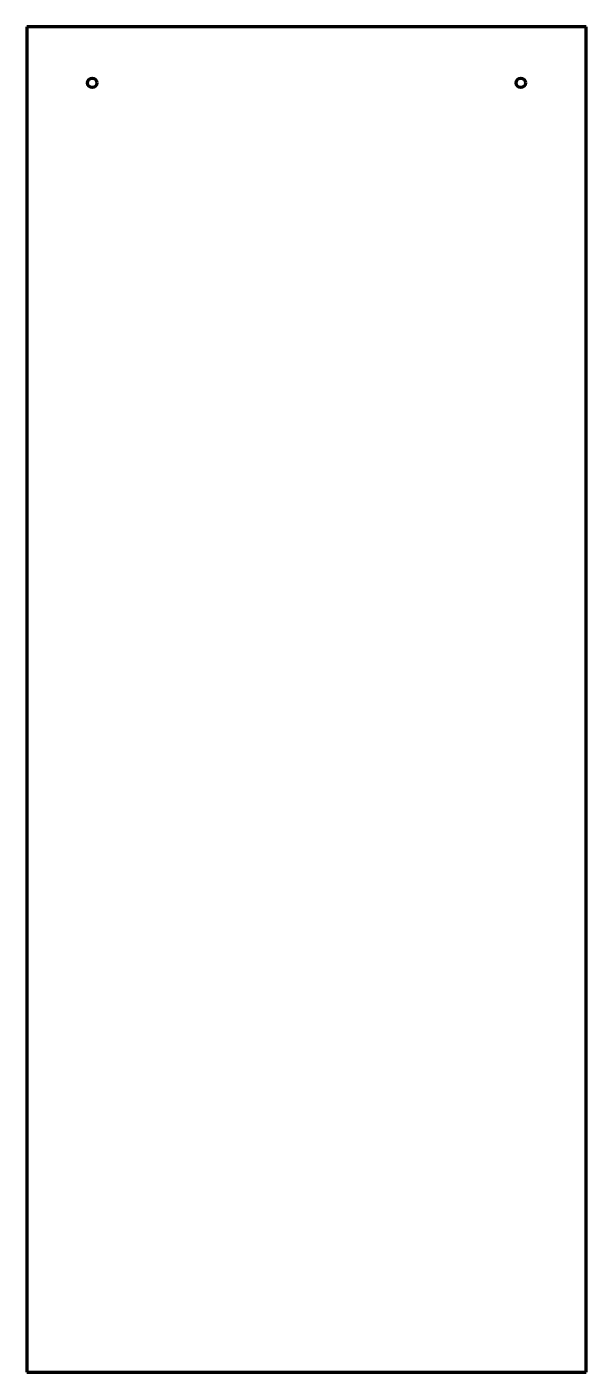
# Model space of a CAD drawing. Header units: inches. Extents: x 0 to 29.9, y 0 to 72.
import ezdxf

# ---------------------------------------------------------------- set-up
doc = ezdxf.new("R2010")
doc.units = ezdxf.units.IN
doc.header["$MEASUREMENT"] = 0
doc.layers.add('1', color=7, linetype='Continuous')

msp = doc.modelspace()

# ---------------------------------------------------------------- linework, layer by layer
at = {"color": 7, "lineweight": 90}
for p, q in [((0, 72), (0, 0)), ((29.9375, 72), (0, 72)), ((29.9375, 0), (29.9375, 72)), ((0, 0), (29.9375, 0))]:
    msp.add_line(p, q, dxfattribs=at)
at = {"layer": '1', "color": 1, "lineweight": 90}
for centre in [(3.5, 69), (26.4375, 69)]:
    msp.add_circle(centre, 0.25, dxfattribs=at)

doc.saveas('drawing.dxf')
